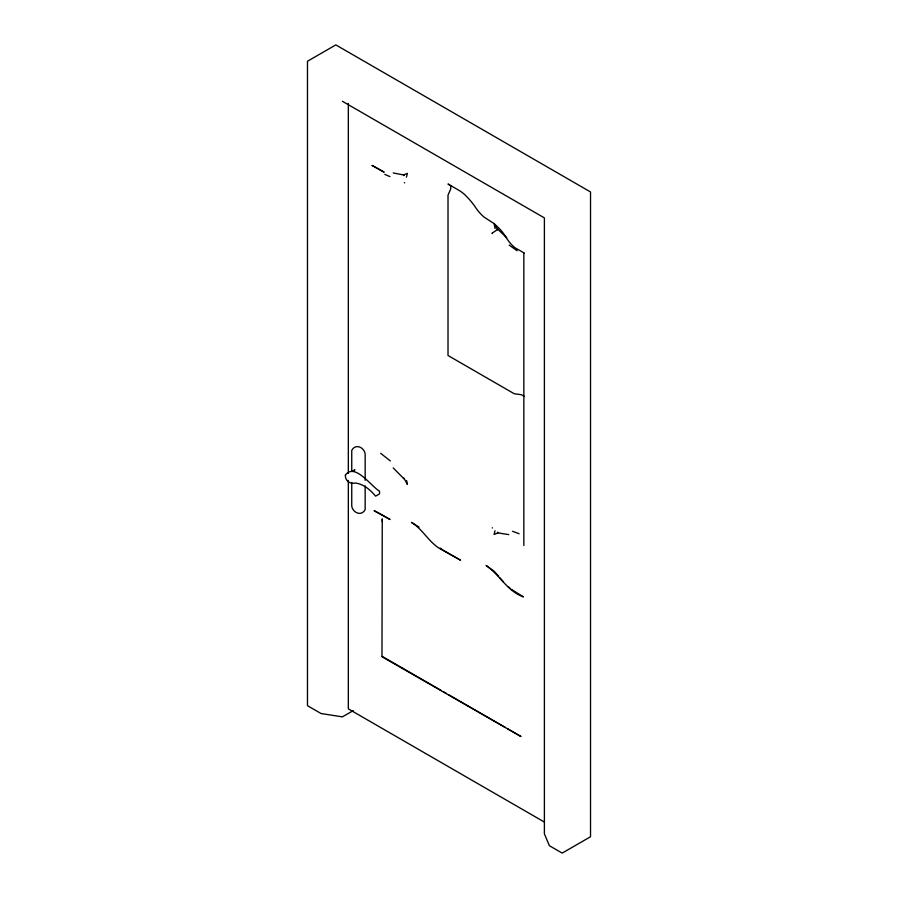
<?xml version="1.0" encoding="UTF-8"?>
<svg xmlns="http://www.w3.org/2000/svg" width="898" height="898" viewBox="0 0 898 898"><rect width="100%" height="100%" fill="white"/><g stroke="black" fill="none" stroke-linecap="round" stroke-linejoin="round"><path stroke-width="1.35" d="M495.011 530.752L494.113 534.456L497.907 532.929L497.582 532.233L497.582 532.817L508.728 534.624M406.435 177.108L407.378 173.381L403.595 174.908L403.909 175.593L403.92 175.009L393.223 172.955M354.048 471.001L354.89 469.733L352.903 470.878M492.239 528.002L492.43 527.755M495.067 228.563L494.113 223.456L497.582 229.675L497.582 229.091L506.719 237.746M497.907 229.349L491.902 233.256L492.43 233.536M353.262 710.599L342.407 716.862L321.046 713.528L307.475 705.682L307.475 61.255L335.807 44.9L590.525 191.959L590.525 836.745L562.193 853.1L549.396 845.714L544.39 833.827L544.39 217.9L342.407 101.283M512.601 531.29L519.089 533.749M384.815 174.392L389.912 176.603M404.336 182.676L404.65 182.844M379.843 513.656L374.107 510.693L390.046 519.504L380.965 514.296M517.562 249.195L524.32 253.09M524.32 396.388L521.39 394.705L514.217 393.728L448.012 355.496L448.012 195.147L450.751 188.917L450.751 185.864L448.012 184.023L459.596 190.724A31.89 18.409 60 0 1 461.942 192.34A32.036 18.499 60 0 1 464.861 194.754L468.509 198.514A56.159 32.429 60 0 1 474.571 205.956A32.272 18.634 60 0 0 480.632 213.814L481.474 214.678A32.272 18.634 60 0 0 484.033 217.08L493.821 223.445A63.477 36.65 60 0 1 499.816 229.057A30.319 17.511 60 0 1 506.124 237.431A24.426 14.099 60 0 0 512.017 245.053L512.971 245.962A24.426 14.099 60 0 0 516.889 249.038M442.871 550.047L460.584 560.229L439.751 548.588C428.548 541.741 422.621 529.146 411.441 522.389L419.063 527.115M382.256 656.416L441.378 690.551M443.792 691.943L446.205 693.335M448.618 694.726L505.327 727.47M507.74 728.862L521.008 736.528L381.976 656.741L382.256 518.853L382.256 521.637M544.267 821.996L348.334 708.87L348.334 480.441M511.793 589.593L523.411 596.889C507.101 591.142 499.636 574.641 486.087 565.493L494.068 571.251L498.716 576.235M509.188 245.087L517.147 250.778M440.245 548.106L442.49 549.778M380.662 453.322L390.361 460.943M510.558 588.673L508.133 586.652M393.223 467.937L403.92 478.746L403.909 478.151L407.378 484.381L406.626 480.576M503.464 581.994L500.208 578.031M523.848 253.068L523.848 545.513M365.16 480.351L365.16 453.883C364.206 447.35 355.496 443.197 351.747 450.369L351.747 471.259M365.16 485.93L365.16 509.604C361.411 516.777 352.69 512.635 351.747 506.09L351.747 482.406M348.334 103.472L348.334 473.437M345.382 475.154C344.933 480.598 350.231 484.639 355.384 483.001C363.679 484.089 370.436 489.938 375.589 496.156L379.551 493.878L379.551 491.228C371.177 486.346 354.564 462.302 345.382 475.154M383.94 172.046L372.165 165.49L383.94 172.046"/></g></svg>
